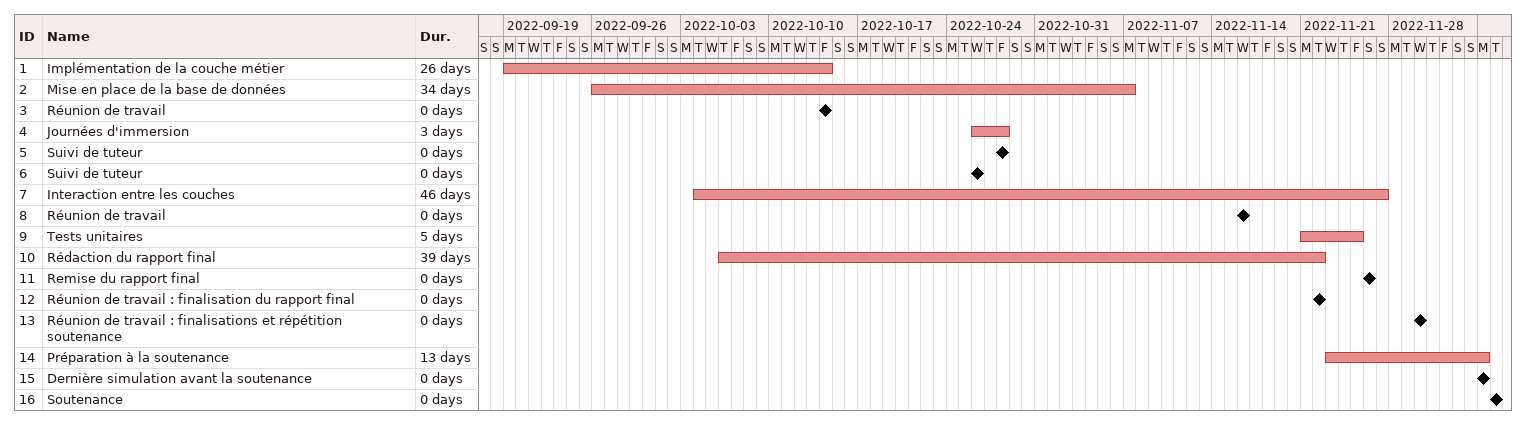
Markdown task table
| ID | Task | Duration | Start | Finish |
|---|---|---|---|---|
| 1 | Implémentation de la couche métier | 26d | 2022-09-19 | 2022-10-14 |
| 2 | Mise en place de la base de données | 34d | 2022-09-26 | 2022-11-07 |
| 3 | Réunion de travail | 0d | 2022-10-14 | 2022-10-14 |
| 4 | Journées d'immersion | 3d | 2022-10-26 | 2022-10-28 |
| 5 | Suivi de tuteur | 0d | 2022-10-28 | 2022-10-28 |
| 6 | Suivi de tuteur | 0d | 2022-10-26 | 2022-10-26 |
| 7 | Interaction entre les couches | 46d | 2022-10-04 | 2022-11-27 |
| 8 | Réunion de travail | 0d | 2022-11-16 | 2022-11-16 |
| 9 | Tests unitaires | 5d | 2022-11-21 | 2022-11-25 |
| 10 | Rédaction du rapport final | 39d | 2022-10-06 | 2022-11-22 |
| 11 | Remise du rapport final | 0d | 2022-11-26 | 2022-11-26 |
| 12 | Réunion de travail : finalisation du rapport final | 0d | 2022-11-22 | 2022-11-22 |
| 13 | Réunion de travail : finalisations et répétition soutenance | 0d | 2022-11-30 | 2022-11-30 |
| 14 | Préparation à la soutenance | 13d | 2022-11-23 | 2022-12-05 |
| 15 | Dernière simulation avant la soutenance | 0d | 2022-12-05 | 2022-12-05 |
| 16 | Soutenance | 0d | 2022-12-06 | 2022-12-06 |
